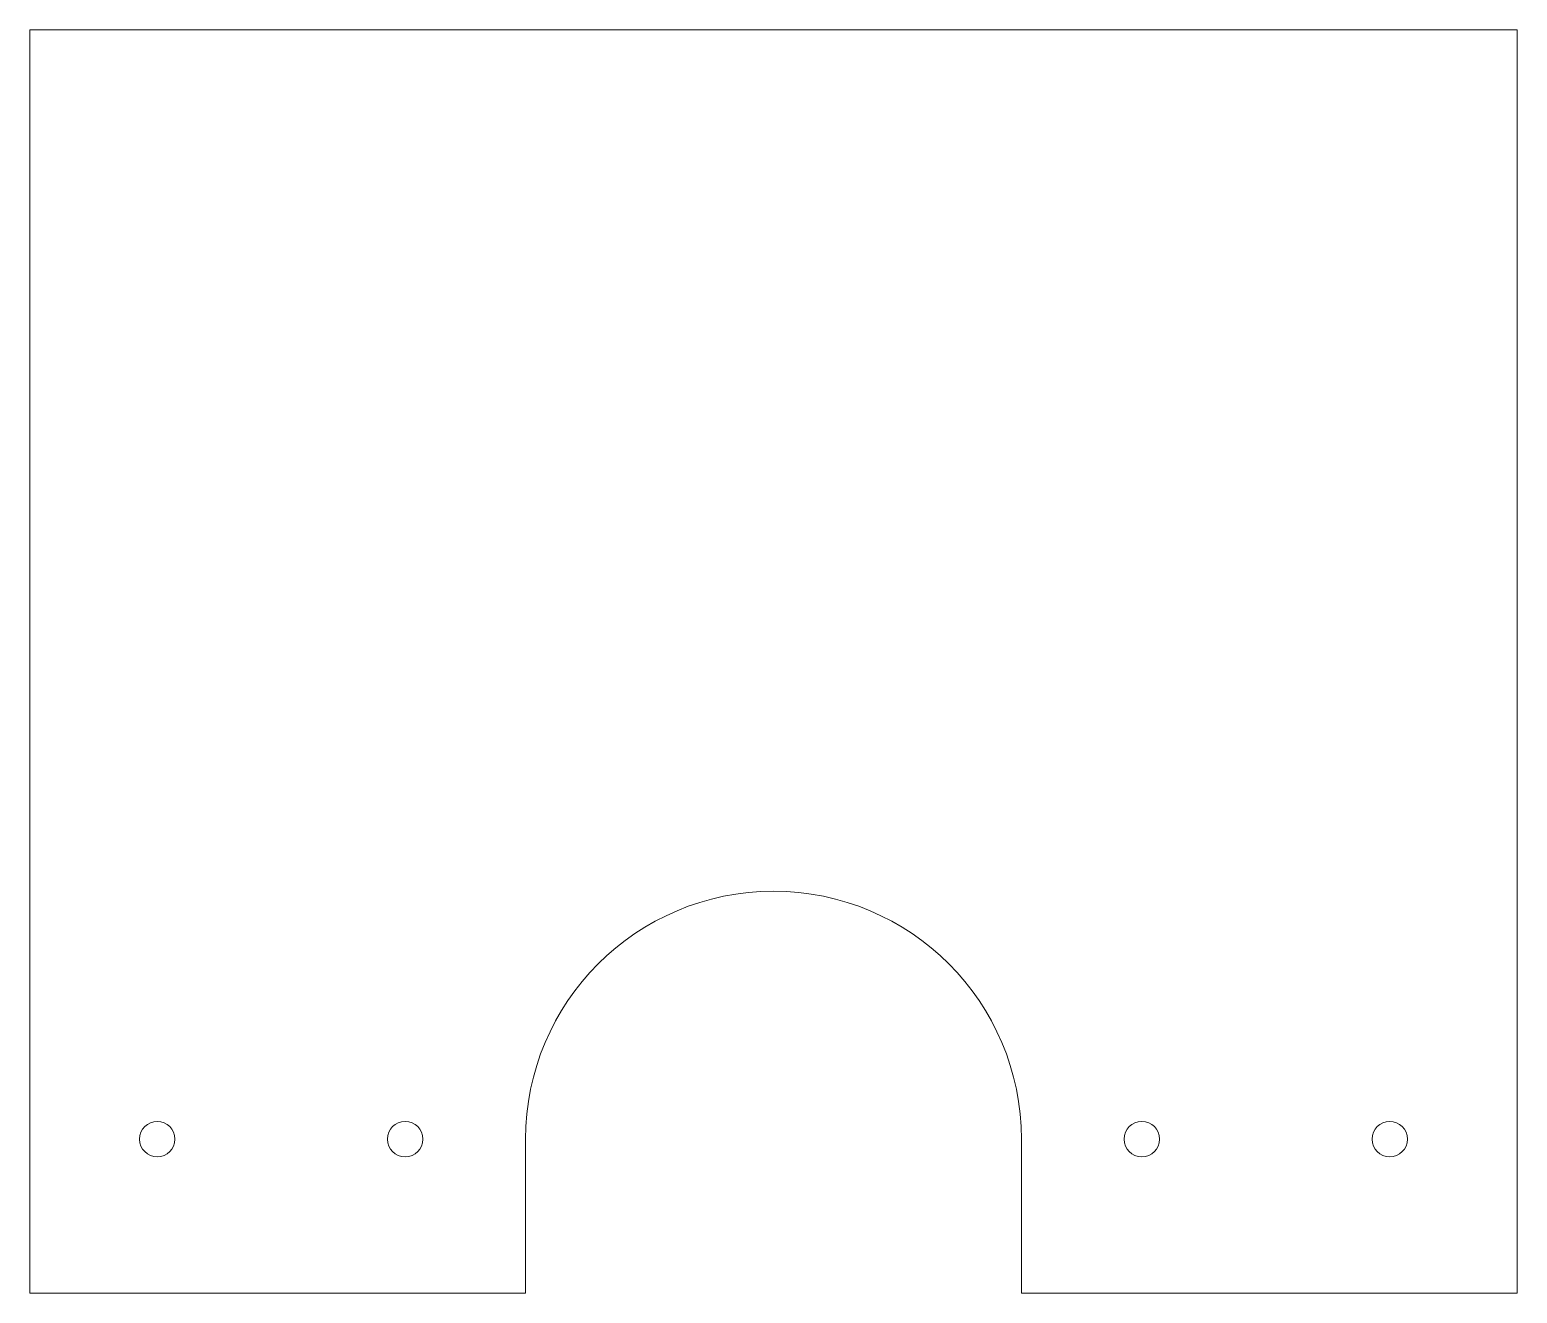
# Model space of a CAD drawing. Header units: millimetres. Extents: x -105 to 105, y -89 to 89.
import ezdxf

# ---------------------------------------------------------------- set-up
doc = ezdxf.new("R2010")
doc.units = ezdxf.units.MM

msp = doc.modelspace()

# ---------------------------------------------------------------- linework, layer by layer
at = {"color": 7, "linetype": 'Continuous', "lineweight": 15}
for p, q in [((105, 89.2), (-105, 89.2)), ((-105, 89.2), (-105, -89.2)), ((105, -89.2), (105, 89.2)), ((-35, -89.2), (-35, -67.44)), ((35, -67.44), (35, -89.2)), ((-105, -89.2), (-35, -89.2)), ((35, -89.2), (105, -89.2))]:
    msp.add_line(p, q, dxfattribs=at)
for centre in [(-87, -67.44), (-52, -67.44), (52, -67.44), (87, -67.44)]:
    msp.add_circle(centre, 2.5, dxfattribs=at)
msp.add_arc((0, -67.44), 35, 0, 180, dxfattribs=at)

doc.saveas('drawing.dxf')
